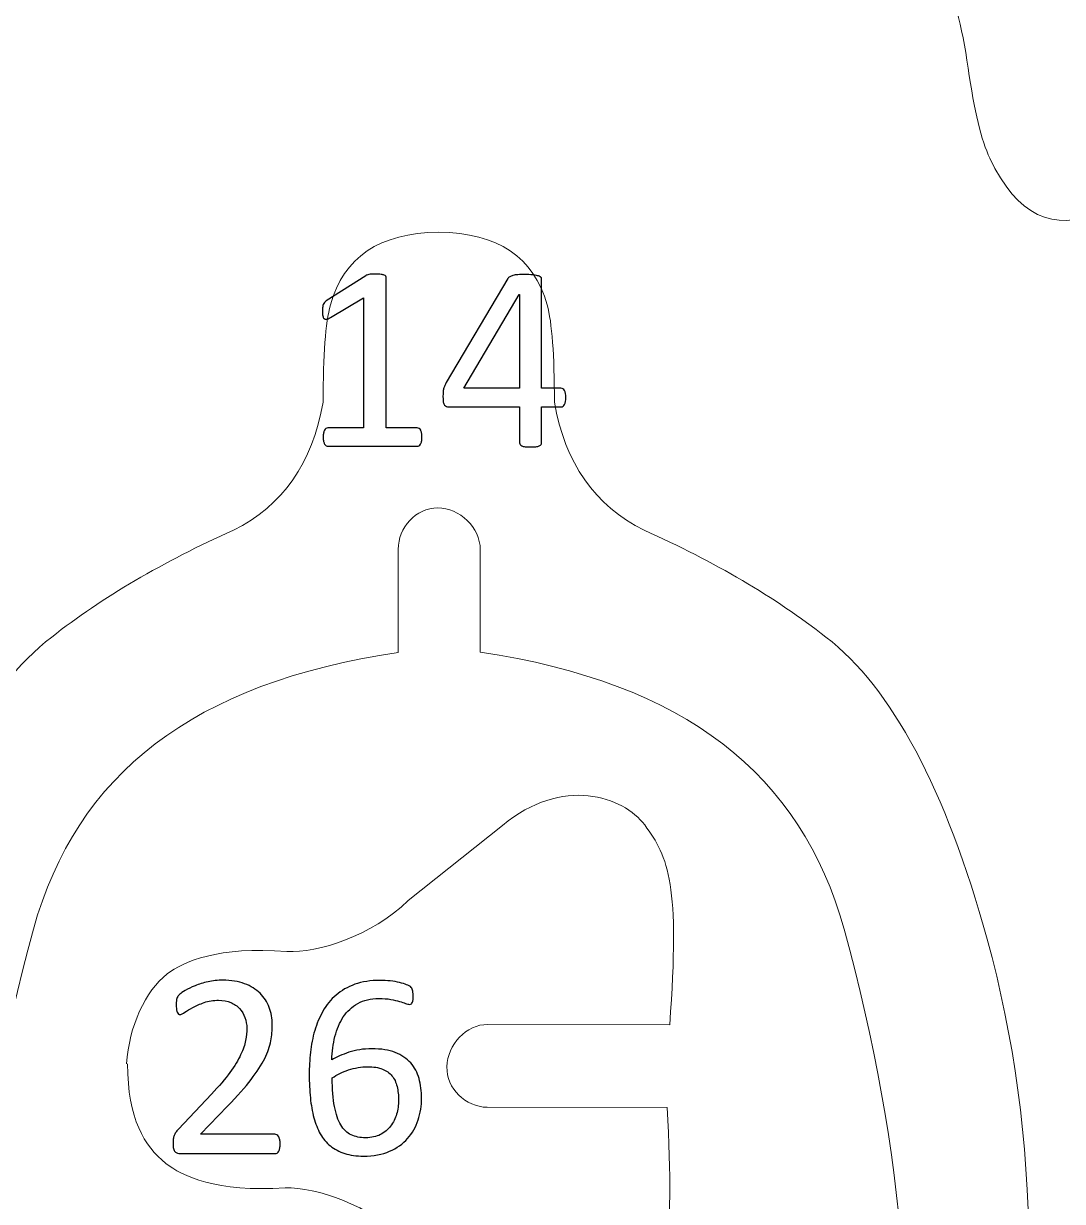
# Model space of a CAD drawing. Header units: inches. Extents: x -2.74 to 3.04, y -4.95 to 0.91.
# Drawn here: x 1.78 to 2.42, y -2.967 to -2.242 of the extents above; entities that cross this region are included whole.
import ezdxf

# ---------------------------------------------------------------- set-up
doc = ezdxf.new("R2010")
doc.units = ezdxf.units.IN
doc.header["$MEASUREMENT"] = 0
doc.layers.add('Layer 1', color=7, linetype='Continuous')

msp = doc.modelspace()

# ---------------------------------------------------------------- linework, layer by layer
at = {"layer": 'Layer 1', "color": 1, "lineweight": 9}
for points, knots in [([(2.13382, -2.10181), (2.13382, -2.10181), (2.1927, -2.12273), (2.24257, -2.14051), (2.24257, -2.14051), (2.29994, -2.16096), (2.33451, -2.18357), (2.34625, -2.20833), (2.34625, -2.20833), (2.35297, -2.22248), (2.35824, -2.24274), (2.36207, -2.26909), (2.36207, -2.26909), (2.3659, -2.29544), (2.37033, -2.31393), (2.37537, -2.32454), (2.37537, -2.32454), (2.39215, -2.35991), (2.41469, -2.37089), (2.443, -2.35746), (2.443, -2.35746), (2.45715, -2.35074), (2.46822, -2.32383), (2.47619, -2.2767), (2.47619, -2.2767), (2.48622, -2.21561), (2.49216, -2.18246), (2.49402, -2.17724), (2.49402, -2.17724), (2.54296, -2.09769), (2.59189, -2.01814), (2.64083, -1.93858), (2.64083, -1.93858), (2.7134, -1.81748), (2.74306, -1.73841), (2.72982, -1.70135)], [0, 0, 0, 0, 0.111111, 0.111111, 0.111111, 0.111111, 0.222222, 0.222222, 0.222222, 0.222222, 0.333333, 0.333333, 0.333333, 0.333333, 0.444444, 0.444444, 0.444444, 0.444444, 0.555556, 0.555556, 0.555556, 0.555556, 0.666667, 0.666667, 0.666667, 0.666667, 0.777778, 0.777778, 0.777778, 0.777778, 0.888889, 0.888889, 0.888889, 0.888889, 1, 1, 1, 1]), ([(1.96476, -2.47491), (1.96475, -2.44591), (1.96625, -2.42596), (1.96926, -2.41505), (1.96926, -2.41505), (1.97737, -2.38563), (1.99948, -2.37067), (2.03601, -2.37014)], [0, 0, 0, 0, 0.5, 0.5, 0.5, 0.5, 1, 1, 1, 1]), ([(2.10726, -2.47491), (2.10727, -2.44591), (2.10577, -2.42596), (2.10276, -2.41505), (2.10276, -2.41505), (2.09465, -2.38563), (2.07254, -2.37067), (2.03601, -2.37014)], [0, 0, 0, 0, 0.5, 0.5, 0.5, 0.5, 1, 1, 1, 1]), ([(1.79757, -2.61972), (1.82884, -2.59521), (1.86617, -2.57325), (1.90957, -2.55383), (1.90957, -2.55383), (1.93991, -2.53878), (1.95831, -2.51246), (1.96476, -2.47491)], [0, 0, 0, 0, 0.5, 0.5, 0.5, 0.5, 1, 1, 1, 1]), ([(2.27445, -2.61972), (2.24319, -2.59521), (2.20585, -2.57325), (2.16245, -2.55383), (2.16245, -2.55383), (2.13211, -2.53878), (2.11371, -2.51246), (2.10726, -2.47491)], [0, 0, 0, 0, 0.5, 0.5, 0.5, 0.5, 1, 1, 1, 1]), ([(2.01106, -2.62928), (2.01106, -2.62928), (2.01106, -2.56569), (2.01106, -2.56569), (2.01106, -2.56569), (2.01099, -2.5522), (2.02189, -2.54019), (2.03537, -2.54012), (2.03537, -2.54012), (2.04885, -2.54005), (2.06152, -2.55223), (2.06159, -2.56572), (2.06159, -2.56572), (2.06159, -2.56572), (2.06159, -2.62905), (2.06159, -2.62905)], [0, 0, 0, 0, 0.25, 0.25, 0.25, 0.25, 0.5, 0.5, 0.5, 0.5, 0.75, 0.75, 0.75, 0.75, 1, 1, 1, 1]), ([(1.84765, -3.60493), (1.77529, -3.49582), (1.72401, -3.3654), (1.69382, -3.21364), (1.69382, -3.21364), (1.66363, -3.0619), (1.66509, -2.926), (1.69819, -2.80595), (1.69819, -2.80595), (1.72378, -2.71318), (1.7569, -2.6511), (1.79757, -2.61972)], [0, 0, 0, 0, 0.333333, 0.333333, 0.333333, 0.333333, 0.666667, 0.666667, 0.666667, 0.666667, 1, 1, 1, 1]), ([(2.22437, -3.60493), (2.29674, -3.49582), (2.34801, -3.3654), (2.3782, -3.21364), (2.3782, -3.21364), (2.40839, -3.0619), (2.40693, -2.926), (2.37383, -2.80595), (2.37383, -2.80595), (2.34825, -2.71318), (2.31512, -2.6511), (2.27445, -2.61972)], [0, 0, 0, 0, 0.333333, 0.333333, 0.333333, 0.333333, 0.666667, 0.666667, 0.666667, 0.666667, 1, 1, 1, 1]), ([(2.01106, -2.62927), (1.88503, -2.64774), (1.81273, -2.70404), (1.78633, -2.79978), (1.78633, -2.79978), (1.7111, -3.07263), (1.74509, -3.32669), (1.88831, -3.56195)], [0, 0, 0, 0, 0.5, 0.5, 0.5, 0.5, 1, 1, 1, 1]), ([(2.06159, -2.62905), (2.1873, -2.6476), (2.25933, -2.70418), (2.28569, -2.79978), (2.28569, -2.79978), (2.36093, -3.07263), (2.32693, -3.32669), (2.18371, -3.56195)], [0, 0, 0, 0, 0.5, 0.5, 0.5, 0.5, 1, 1, 1, 1]), ([(1.84373, -2.88275), (1.84516, -2.85946), (1.85528, -2.83778), (1.86873, -2.82733), (1.86873, -2.82733), (1.87864, -2.81963), (1.90028, -2.81014), (1.94247, -2.81346), (1.94247, -2.81346), (1.96191, -2.81441), (1.99429, -2.80406), (2.01722, -2.78213), (2.01722, -2.78213), (2.01722, -2.78213), (2.07531, -2.7358), (2.07531, -2.7358), (2.07531, -2.7358), (2.11205, -2.70513), (2.14983, -2.71783), (2.16288, -2.7355), (2.16288, -2.7355), (2.17779, -2.75569), (2.18458, -2.77199), (2.1783, -2.85856)], [0, 0, 0, 0, 0.166667, 0.166667, 0.166667, 0.166667, 0.333333, 0.333333, 0.333333, 0.333333, 0.5, 0.5, 0.5, 0.5, 0.666667, 0.666667, 0.666667, 0.666667, 0.833333, 0.833333, 0.833333, 0.833333, 1, 1, 1, 1]), ([(2.17669, -2.90956), (2.17669, -2.90956), (2.06591, -2.90948), (2.06591, -2.90948), (2.06591, -2.90948), (2.05243, -2.90918), (2.04072, -2.89795), (2.04102, -2.88447), (2.04102, -2.88447), (2.04133, -2.87099), (2.05285, -2.85817), (2.06633, -2.85848), (2.06633, -2.85848), (2.06633, -2.85848), (2.1783, -2.85857), (2.1783, -2.85857)], [0, 0, 0, 0, 0.25, 0.25, 0.25, 0.25, 0.5, 0.5, 0.5, 0.5, 0.75, 0.75, 0.75, 0.75, 1, 1, 1, 1]), ([(2.17669, -2.90956), (2.18146, -2.99623), (2.17567, -3.02104), (2.1604, -3.04096), (2.1604, -3.04096), (2.14704, -3.05841), (2.10905, -3.07044), (2.07286, -3.03913), (2.07286, -3.03913), (2.07286, -3.03913), (2.01558, -2.9918), (2.01558, -2.9918), (2.01558, -2.9918), (1.99304, -2.96948), (1.96084, -2.95856), (1.94139, -2.95918), (1.94139, -2.95918), (1.89915, -2.96176), (1.87767, -2.95189), (1.8679, -2.94402), (1.8679, -2.94402), (1.85463, -2.93333), (1.84439, -2.91676), (1.84433, -2.88276)], [0, 0, 0, 0, 0.166667, 0.166667, 0.166667, 0.166667, 0.333333, 0.333333, 0.333333, 0.333333, 0.5, 0.5, 0.5, 0.5, 0.666667, 0.666667, 0.666667, 0.666667, 0.833333, 0.833333, 0.833333, 0.833333, 1, 1, 1, 1])]:
    msp.add_open_spline(points, degree=3, knots=knots, dxfattribs=at)
at = {"layer": 'Layer 1'}
for points, knots in [([(2.02566, -2.49656), (2.02566, -2.49759), (2.02558, -2.49845), (2.02541, -2.49917), (2.02541, -2.49917), (2.02524, -2.49987), (2.02502, -2.50042), (2.02477, -2.50087), (2.02477, -2.50087), (2.02449, -2.50131), (2.02419, -2.50161), (2.02383, -2.50181), (2.02383, -2.50181), (2.02346, -2.502), (2.02311, -2.50209), (2.02272, -2.50209), (2.02272, -2.50209), (2.02272, -2.50209), (1.96772, -2.50209), (1.96772, -2.50209), (1.96772, -2.50209), (1.96733, -2.50209), (1.967, -2.502), (1.96666, -2.50181), (1.96666, -2.50181), (1.96633, -2.50161), (1.96602, -2.50131), (1.96572, -2.50087), (1.96572, -2.50087), (1.96541, -2.50042), (1.96519, -2.49987), (1.96502, -2.49917), (1.96502, -2.49917), (1.96485, -2.49845), (1.96477, -2.49759), (1.96477, -2.49656), (1.96477, -2.49656), (1.96477, -2.49559), (1.96485, -2.49472), (1.96502, -2.49403), (1.96502, -2.49403), (1.96519, -2.49334), (1.96538, -2.49275), (1.96563, -2.49228), (1.96563, -2.49228), (1.96588, -2.49181), (1.96619, -2.49148), (1.96652, -2.49122), (1.96652, -2.49122), (1.96688, -2.49098), (1.96727, -2.49087), (1.96772, -2.49087), (1.96772, -2.49087), (1.96772, -2.49087), (1.98969, -2.49087), (1.98969, -2.49087), (1.98969, -2.49087), (1.98969, -2.49087), (1.98969, -2.41078), (1.98969, -2.41078), (1.98969, -2.41078), (1.98969, -2.41078), (1.96933, -2.42289), (1.96933, -2.42289), (1.96933, -2.42289), (1.9683, -2.42345), (1.9675, -2.42378), (1.96685, -2.42389), (1.96685, -2.42389), (1.96624, -2.42398), (1.96574, -2.42387), (1.96535, -2.4235), (1.96535, -2.4235), (1.96496, -2.42317), (1.96472, -2.42259), (1.96458, -2.42175), (1.96458, -2.42175), (1.96444, -2.42095), (1.96438, -2.41992), (1.96438, -2.41867), (1.96438, -2.41867), (1.96438, -2.41776), (1.96441, -2.41698), (1.9645, -2.41631), (1.9645, -2.41631), (1.96458, -2.41567), (1.96469, -2.41511), (1.96485, -2.4147), (1.96485, -2.4147), (1.96502, -2.41426), (1.96527, -2.41387), (1.96555, -2.41353), (1.96555, -2.41353), (1.96585, -2.41322), (1.96624, -2.41289), (1.96674, -2.41256), (1.96674, -2.41256), (1.96674, -2.41256), (1.99099, -2.39703), (1.99099, -2.39703), (1.99099, -2.39703), (1.99122, -2.39687), (1.99146, -2.39672), (1.9918, -2.39661), (1.9918, -2.39661), (1.99213, -2.3965), (1.99252, -2.39639), (1.99302, -2.39628), (1.99302, -2.39628), (1.99352, -2.39617), (1.99408, -2.39611), (1.99474, -2.39609), (1.99474, -2.39609), (1.99538, -2.39606), (1.99619, -2.39606), (1.99716, -2.39606), (1.99716, -2.39606), (1.99846, -2.39606), (1.99955, -2.39611), (2.00044, -2.3962), (2.00044, -2.3962), (2.0013, -2.39631), (2.00196, -2.39648), (2.00246, -2.39667), (2.00246, -2.39667), (2.00294, -2.39684), (2.00327, -2.39709), (2.00344, -2.39739), (2.00344, -2.39739), (2.00361, -2.3977), (2.00369, -2.398), (2.00369, -2.39834), (2.00369, -2.39834), (2.00369, -2.39834), (2.00369, -2.49087), (2.00369, -2.49087), (2.00369, -2.49087), (2.00369, -2.49087), (2.02272, -2.49087), (2.02272, -2.49087), (2.02272, -2.49087), (2.02316, -2.49087), (2.02358, -2.49098), (2.02394, -2.49122), (2.02394, -2.49122), (2.02433, -2.49148), (2.02463, -2.49181), (2.02488, -2.49228), (2.02488, -2.49228), (2.02513, -2.49275), (2.02533, -2.49334), (2.02546, -2.49403), (2.02546, -2.49403), (2.02558, -2.49472), (2.02566, -2.49559), (2.02566, -2.49656)], [0, 0, 0, 0, 0.025641, 0.025641, 0.025641, 0.025641, 0.051282, 0.051282, 0.051282, 0.051282, 0.076923, 0.076923, 0.076923, 0.076923, 0.102564, 0.102564, 0.102564, 0.102564, 0.128205, 0.128205, 0.128205, 0.128205, 0.153846, 0.153846, 0.153846, 0.153846, 0.179487, 0.179487, 0.179487, 0.179487, 0.205128, 0.205128, 0.205128, 0.205128, 0.230769, 0.230769, 0.230769, 0.230769, 0.25641, 0.25641, 0.25641, 0.25641, 0.282051, 0.282051, 0.282051, 0.282051, 0.307692, 0.307692, 0.307692, 0.307692, 0.333333, 0.333333, 0.333333, 0.333333, 0.358974, 0.358974, 0.358974, 0.358974, 0.384615, 0.384615, 0.384615, 0.384615, 0.410256, 0.410256, 0.410256, 0.410256, 0.435897, 0.435897, 0.435897, 0.435897, 0.461538, 0.461538, 0.461538, 0.461538, 0.487179, 0.487179, 0.487179, 0.487179, 0.512821, 0.512821, 0.512821, 0.512821, 0.538462, 0.538462, 0.538462, 0.538462, 0.564103, 0.564103, 0.564103, 0.564103, 0.589744, 0.589744, 0.589744, 0.589744, 0.615385, 0.615385, 0.615385, 0.615385, 0.641026, 0.641026, 0.641026, 0.641026, 0.666667, 0.666667, 0.666667, 0.666667, 0.692308, 0.692308, 0.692308, 0.692308, 0.717949, 0.717949, 0.717949, 0.717949, 0.74359, 0.74359, 0.74359, 0.74359, 0.769231, 0.769231, 0.769231, 0.769231, 0.794872, 0.794872, 0.794872, 0.794872, 0.820513, 0.820513, 0.820513, 0.820513, 0.846154, 0.846154, 0.846154, 0.846154, 0.871795, 0.871795, 0.871795, 0.871795, 0.897436, 0.897436, 0.897436, 0.897436, 0.923077, 0.923077, 0.923077, 0.923077, 0.948718, 0.948718, 0.948718, 0.948718, 0.974359, 0.974359, 0.974359, 0.974359, 1, 1, 1, 1]), ([(2.11435, -2.47214), (2.11435, -2.47392), (2.11408, -2.47534), (2.11355, -2.47637), (2.11355, -2.47637), (2.11299, -2.47739), (2.11224, -2.47792), (2.11127, -2.47792), (2.11127, -2.47792), (2.11127, -2.47792), (2.09938, -2.47792), (2.09938, -2.47792), (2.09938, -2.47792), (2.09938, -2.47792), (2.09938, -2.50006), (2.09938, -2.50006), (2.09938, -2.50006), (2.09938, -2.50048), (2.09927, -2.50087), (2.09905, -2.50114), (2.09905, -2.50114), (2.09885, -2.50145), (2.09846, -2.5017), (2.09791, -2.50192), (2.09791, -2.50192), (2.09738, -2.50214), (2.09666, -2.50231), (2.0958, -2.50242), (2.0958, -2.50242), (2.09494, -2.50253), (2.09383, -2.50259), (2.09246, -2.50259), (2.09246, -2.50259), (2.09116, -2.50259), (2.09008, -2.50253), (2.08922, -2.50242), (2.08922, -2.50242), (2.08835, -2.50231), (2.08766, -2.50214), (2.08713, -2.50192), (2.08713, -2.50192), (2.08663, -2.5017), (2.08627, -2.50145), (2.08608, -2.50114), (2.08608, -2.50114), (2.08588, -2.50087), (2.0858, -2.50048), (2.0858, -2.50006), (2.0858, -2.50006), (2.0858, -2.50006), (2.0858, -2.47792), (2.0858, -2.47792), (2.0858, -2.47792), (2.0858, -2.47792), (2.04233, -2.47792), (2.04233, -2.47792), (2.04233, -2.47792), (2.04169, -2.47792), (2.04113, -2.47784), (2.04072, -2.47767), (2.04072, -2.47767), (2.04027, -2.4775), (2.03988, -2.4772), (2.03952, -2.47678), (2.03952, -2.47678), (2.03919, -2.47634), (2.03894, -2.47572), (2.0388, -2.47489), (2.0388, -2.47489), (2.03866, -2.47409), (2.03861, -2.47303), (2.03861, -2.47172), (2.03861, -2.47172), (2.03861, -2.4707), (2.03863, -2.46978), (2.03869, -2.46898), (2.03869, -2.46898), (2.03874, -2.46814), (2.03883, -2.46739), (2.039, -2.46672), (2.039, -2.46672), (2.03916, -2.46606), (2.03938, -2.46539), (2.03966, -2.46478), (2.03966, -2.46478), (2.03991, -2.46414), (2.04024, -2.46348), (2.04063, -2.46278), (2.04063, -2.46278), (2.04063, -2.46278), (2.07855, -2.39881), (2.07855, -2.39881), (2.07855, -2.39881), (2.07883, -2.39839), (2.07922, -2.398), (2.07974, -2.39767), (2.07974, -2.39767), (2.08024, -2.39734), (2.08091, -2.39709), (2.08172, -2.39687), (2.08172, -2.39687), (2.08255, -2.39664), (2.08355, -2.3965), (2.08474, -2.39642), (2.08474, -2.39642), (2.08594, -2.39634), (2.08735, -2.39628), (2.08896, -2.39628), (2.08896, -2.39628), (2.09077, -2.39628), (2.09233, -2.39637), (2.09366, -2.3965), (2.09366, -2.3965), (2.09496, -2.39664), (2.09605, -2.39681), (2.09685, -2.39703), (2.09685, -2.39703), (2.09769, -2.39726), (2.0983, -2.39753), (2.09874, -2.39789), (2.09874, -2.39789), (2.09916, -2.39822), (2.09938, -2.39864), (2.09938, -2.39914), (2.09938, -2.39914), (2.09938, -2.39914), (2.09938, -2.46637), (2.09938, -2.46637), (2.09938, -2.46637), (2.09938, -2.46637), (2.11127, -2.46637), (2.11127, -2.46637), (2.11127, -2.46637), (2.11219, -2.46637), (2.11294, -2.46684), (2.11349, -2.46778), (2.11349, -2.46778), (2.11408, -2.46872), (2.11435, -2.4702), (2.11435, -2.47214)], [0, 0, 0, 0, 0.028571, 0.028571, 0.028571, 0.028571, 0.057143, 0.057143, 0.057143, 0.057143, 0.085714, 0.085714, 0.085714, 0.085714, 0.114286, 0.114286, 0.114286, 0.114286, 0.142857, 0.142857, 0.142857, 0.142857, 0.171429, 0.171429, 0.171429, 0.171429, 0.2, 0.2, 0.2, 0.2, 0.228571, 0.228571, 0.228571, 0.228571, 0.257143, 0.257143, 0.257143, 0.257143, 0.285714, 0.285714, 0.285714, 0.285714, 0.314286, 0.314286, 0.314286, 0.314286, 0.342857, 0.342857, 0.342857, 0.342857, 0.371429, 0.371429, 0.371429, 0.371429, 0.4, 0.4, 0.4, 0.4, 0.428571, 0.428571, 0.428571, 0.428571, 0.457143, 0.457143, 0.457143, 0.457143, 0.485714, 0.485714, 0.485714, 0.485714, 0.514286, 0.514286, 0.514286, 0.514286, 0.542857, 0.542857, 0.542857, 0.542857, 0.571429, 0.571429, 0.571429, 0.571429, 0.6, 0.6, 0.6, 0.6, 0.628571, 0.628571, 0.628571, 0.628571, 0.657143, 0.657143, 0.657143, 0.657143, 0.685714, 0.685714, 0.685714, 0.685714, 0.714286, 0.714286, 0.714286, 0.714286, 0.742857, 0.742857, 0.742857, 0.742857, 0.771429, 0.771429, 0.771429, 0.771429, 0.8, 0.8, 0.8, 0.8, 0.828571, 0.828571, 0.828571, 0.828571, 0.857143, 0.857143, 0.857143, 0.857143, 0.885714, 0.885714, 0.885714, 0.885714, 0.914286, 0.914286, 0.914286, 0.914286, 0.942857, 0.942857, 0.942857, 0.942857, 0.971429, 0.971429, 0.971429, 0.971429, 1, 1, 1, 1]), ([(2.0858, -2.40859), (2.0858, -2.40859), (2.08563, -2.40859), (2.08563, -2.40859), (2.08563, -2.40859), (2.08563, -2.40859), (2.05138, -2.46637), (2.05138, -2.46637), (2.05138, -2.46637), (2.05138, -2.46637), (2.0858, -2.46637), (2.0858, -2.46637), (2.0858, -2.46637), (2.0858, -2.46637), (2.0858, -2.40859), (2.0858, -2.40859)], [0, 0, 0, 0, 0.25, 0.25, 0.25, 0.25, 0.5, 0.5, 0.5, 0.5, 0.75, 0.75, 0.75, 0.75, 1, 1, 1, 1]), ([(1.93826, -2.93199), (1.93826, -2.93296), (1.9382, -2.93385), (1.93807, -2.9346), (1.93807, -2.9346), (1.93793, -2.93535), (1.93773, -2.93599), (1.93748, -2.93652), (1.93748, -2.93652), (1.93723, -2.93702), (1.93693, -2.93741), (1.93651, -2.93765), (1.93651, -2.93765), (1.93609, -2.93791), (1.93565, -2.93802), (1.93518, -2.93802), (1.93518, -2.93802), (1.93518, -2.93802), (1.87698, -2.93802), (1.87698, -2.93802), (1.87698, -2.93802), (1.87623, -2.93802), (1.87557, -2.93793), (1.87498, -2.93774), (1.87498, -2.93774), (1.87443, -2.93754), (1.87393, -2.93724), (1.87351, -2.9368), (1.87351, -2.9368), (1.87312, -2.93635), (1.87281, -2.93574), (1.87262, -2.93493), (1.87262, -2.93493), (1.87243, -2.9341), (1.87235, -2.9331), (1.87235, -2.93191), (1.87235, -2.93191), (1.87235, -2.93082), (1.87237, -2.92988), (1.87246, -2.92907), (1.87246, -2.92907), (1.87254, -2.92824), (1.87273, -2.92754), (1.87298, -2.92691), (1.87298, -2.92691), (1.87326, -2.9263), (1.87359, -2.92565), (1.87401, -2.92504), (1.87401, -2.92504), (1.87443, -2.92441), (1.87496, -2.92374), (1.87559, -2.92304), (1.87559, -2.92304), (1.87559, -2.92304), (1.89604, -2.90141), (1.89604, -2.90141), (1.89604, -2.90141), (1.90073, -2.89641), (1.90454, -2.89193), (1.90737, -2.88796), (1.90737, -2.88796), (1.91023, -2.88402), (1.91243, -2.88041), (1.91398, -2.87715), (1.91398, -2.87715), (1.91551, -2.87388), (1.91654, -2.87093), (1.91701, -2.86827), (1.91701, -2.86827), (1.91751, -2.86563), (1.91776, -2.86313), (1.91776, -2.8608), (1.91776, -2.8608), (1.91776, -2.85846), (1.91737, -2.85624), (1.91662, -2.85415), (1.91662, -2.85415), (1.91584, -2.85207), (1.91476, -2.85024), (1.91331, -2.84865), (1.91331, -2.84865), (1.91187, -2.8471), (1.91007, -2.84585), (1.9079, -2.84491), (1.9079, -2.84491), (1.90573, -2.84399), (1.90323, -2.84354), (1.90043, -2.84354), (1.90043, -2.84354), (1.89712, -2.84354), (1.89415, -2.84399), (1.89151, -2.84491), (1.89151, -2.84491), (1.88887, -2.84585), (1.88657, -2.84685), (1.88459, -2.84793), (1.88459, -2.84793), (1.88262, -2.84902), (1.88096, -2.85002), (1.87962, -2.85093), (1.87962, -2.85093), (1.87829, -2.85185), (1.87731, -2.85232), (1.87665, -2.85232), (1.87665, -2.85232), (1.87629, -2.85232), (1.87593, -2.85221), (1.87565, -2.85199), (1.87565, -2.85199), (1.87535, -2.85177), (1.87509, -2.85143), (1.8749, -2.85093), (1.8749, -2.85093), (1.8747, -2.85046), (1.87457, -2.8498), (1.87446, -2.84899), (1.87446, -2.84899), (1.87435, -2.84819), (1.87429, -2.84719), (1.87429, -2.84604), (1.87429, -2.84604), (1.87429, -2.84524), (1.87431, -2.84454), (1.87437, -2.84393), (1.87437, -2.84393), (1.87443, -2.84335), (1.87454, -2.84282), (1.87465, -2.84241), (1.87465, -2.84241), (1.87479, -2.84196), (1.87498, -2.84154), (1.8752, -2.84119), (1.8752, -2.84119), (1.8754, -2.8408), (1.87585, -2.84032), (1.87648, -2.83974), (1.87648, -2.83974), (1.87715, -2.83919), (1.87826, -2.83841), (1.87987, -2.83743), (1.87987, -2.83743), (1.88148, -2.83646), (1.88348, -2.83549), (1.8859, -2.83454), (1.8859, -2.83454), (1.88831, -2.8336), (1.89096, -2.8328), (1.89387, -2.83213), (1.89387, -2.83213), (1.89676, -2.83149), (1.89981, -2.83115), (1.90301, -2.83115), (1.90301, -2.83115), (1.90812, -2.83115), (1.91259, -2.83188), (1.9164, -2.83332), (1.9164, -2.83332), (1.92023, -2.83477), (1.9234, -2.83674), (1.92593, -2.83921), (1.92593, -2.83921), (1.92846, -2.84171), (1.93034, -2.84463), (1.93159, -2.84793), (1.93159, -2.84793), (1.93284, -2.85124), (1.93346, -2.85477), (1.93346, -2.85852), (1.93346, -2.85852), (1.93346, -2.86188), (1.93315, -2.86521), (1.93257, -2.86857), (1.93257, -2.86857), (1.93196, -2.87191), (1.9307, -2.87552), (1.92879, -2.87938), (1.92879, -2.87938), (1.92684, -2.88327), (1.92407, -2.88757), (1.92043, -2.89232), (1.92043, -2.89232), (1.91681, -2.89707), (1.91198, -2.90254), (1.90596, -2.90871), (1.90596, -2.90871), (1.90596, -2.90871), (1.88926, -2.92613), (1.88926, -2.92613), (1.88926, -2.92613), (1.88926, -2.92613), (1.93509, -2.92613), (1.93509, -2.92613), (1.93509, -2.92613), (1.93551, -2.92613), (1.93596, -2.92627), (1.93634, -2.92649), (1.93634, -2.92649), (1.93676, -2.92674), (1.93712, -2.9271), (1.9374, -2.9276), (1.9374, -2.9276), (1.9377, -2.9281), (1.93793, -2.92871), (1.93807, -2.92943), (1.93807, -2.92943), (1.9382, -2.93015), (1.93826, -2.93102), (1.93826, -2.93199)], [0, 0, 0, 0, 0.019231, 0.019231, 0.019231, 0.019231, 0.038462, 0.038462, 0.038462, 0.038462, 0.057692, 0.057692, 0.057692, 0.057692, 0.076923, 0.076923, 0.076923, 0.076923, 0.096154, 0.096154, 0.096154, 0.096154, 0.115385, 0.115385, 0.115385, 0.115385, 0.134615, 0.134615, 0.134615, 0.134615, 0.153846, 0.153846, 0.153846, 0.153846, 0.173077, 0.173077, 0.173077, 0.173077, 0.192308, 0.192308, 0.192308, 0.192308, 0.211538, 0.211538, 0.211538, 0.211538, 0.230769, 0.230769, 0.230769, 0.230769, 0.25, 0.25, 0.25, 0.25, 0.269231, 0.269231, 0.269231, 0.269231, 0.288462, 0.288462, 0.288462, 0.288462, 0.307692, 0.307692, 0.307692, 0.307692, 0.326923, 0.326923, 0.326923, 0.326923, 0.346154, 0.346154, 0.346154, 0.346154, 0.365385, 0.365385, 0.365385, 0.365385, 0.384615, 0.384615, 0.384615, 0.384615, 0.403846, 0.403846, 0.403846, 0.403846, 0.423077, 0.423077, 0.423077, 0.423077, 0.442308, 0.442308, 0.442308, 0.442308, 0.461538, 0.461538, 0.461538, 0.461538, 0.480769, 0.480769, 0.480769, 0.480769, 0.5, 0.5, 0.5, 0.5, 0.519231, 0.519231, 0.519231, 0.519231, 0.538462, 0.538462, 0.538462, 0.538462, 0.557692, 0.557692, 0.557692, 0.557692, 0.576923, 0.576923, 0.576923, 0.576923, 0.596154, 0.596154, 0.596154, 0.596154, 0.615385, 0.615385, 0.615385, 0.615385, 0.634615, 0.634615, 0.634615, 0.634615, 0.653846, 0.653846, 0.653846, 0.653846, 0.673077, 0.673077, 0.673077, 0.673077, 0.692308, 0.692308, 0.692308, 0.692308, 0.711538, 0.711538, 0.711538, 0.711538, 0.730769, 0.730769, 0.730769, 0.730769, 0.75, 0.75, 0.75, 0.75, 0.769231, 0.769231, 0.769231, 0.769231, 0.788462, 0.788462, 0.788462, 0.788462, 0.807692, 0.807692, 0.807692, 0.807692, 0.826923, 0.826923, 0.826923, 0.826923, 0.846154, 0.846154, 0.846154, 0.846154, 0.865385, 0.865385, 0.865385, 0.865385, 0.884615, 0.884615, 0.884615, 0.884615, 0.903846, 0.903846, 0.903846, 0.903846, 0.923077, 0.923077, 0.923077, 0.923077, 0.942308, 0.942308, 0.942308, 0.942308, 0.961538, 0.961538, 0.961538, 0.961538, 0.980769, 0.980769, 0.980769, 0.980769, 1, 1, 1, 1]), ([(2.02543, -2.90391), (2.02543, -2.90852), (2.0247, -2.91299), (2.02331, -2.9173), (2.02331, -2.9173), (2.0219, -2.92163), (2.01973, -2.92541), (2.01679, -2.92871), (2.01679, -2.92871), (2.01387, -2.93199), (2.01015, -2.9346), (2.00565, -2.9366), (2.00565, -2.9366), (2.00115, -2.93857), (1.99581, -2.93957), (1.9897, -2.93957), (1.9897, -2.93957), (1.98529, -2.93957), (1.98143, -2.93902), (1.97807, -2.93793), (1.97807, -2.93793), (1.9747, -2.93685), (1.97176, -2.9353), (1.96926, -2.9333), (1.96926, -2.9333), (1.96676, -2.9313), (1.9647, -2.92882), (1.96304, -2.92588), (1.96304, -2.92588), (1.9614, -2.92296), (1.96007, -2.91963), (1.95907, -2.91588), (1.95907, -2.91588), (1.95804, -2.91213), (1.95735, -2.90804), (1.9569, -2.9036), (1.9569, -2.9036), (1.95646, -2.89915), (1.95623, -2.89438), (1.95623, -2.88927), (1.95623, -2.88927), (1.95623, -2.88477), (1.95648, -2.88021), (1.95698, -2.8756), (1.95698, -2.8756), (1.95746, -2.87099), (1.95835, -2.86654), (1.95959, -2.86224), (1.95959, -2.86224), (1.96085, -2.85796), (1.96254, -2.85393), (1.96468, -2.85015), (1.96468, -2.85015), (1.96682, -2.84641), (1.96951, -2.8431), (1.97273, -2.84032), (1.97273, -2.84032), (1.97596, -2.83752), (1.97981, -2.83532), (1.98431, -2.83369), (1.98431, -2.83369), (1.98881, -2.83207), (1.99407, -2.83124), (2.00004, -2.83124), (2.00004, -2.83124), (2.00204, -2.83124), (2.00407, -2.83138), (2.00612, -2.8316), (2.00612, -2.8316), (2.0082, -2.83185), (2.01009, -2.83219), (2.01181, -2.8326), (2.01181, -2.8326), (2.01357, -2.83299), (2.01504, -2.83343), (2.01623, -2.83393), (2.01623, -2.83393), (2.01743, -2.83443), (2.0182, -2.83482), (2.01859, -2.8351), (2.01859, -2.8351), (2.01896, -2.83541), (2.01926, -2.83574), (2.01943, -2.8361), (2.01943, -2.8361), (2.01962, -2.83643), (2.01979, -2.83682), (2.0199, -2.83724), (2.0199, -2.83724), (2.01998, -2.83763), (2.02007, -2.8381), (2.02012, -2.8386), (2.02012, -2.8386), (2.02018, -2.83913), (2.0202, -2.83977), (2.0202, -2.84052), (2.0202, -2.84052), (2.0202, -2.84149), (2.0202, -2.84235), (2.02018, -2.84304), (2.02018, -2.84304), (2.02015, -2.84374), (2.02004, -2.84432), (2.01984, -2.84477), (2.01984, -2.84477), (2.01965, -2.84519), (2.0194, -2.84552), (2.01912, -2.84574), (2.01912, -2.84574), (2.01881, -2.84596), (2.01843, -2.84604), (2.01793, -2.84604), (2.01793, -2.84604), (2.01734, -2.84604), (2.01651, -2.84588), (2.01548, -2.84549), (2.01548, -2.84549), (2.01446, -2.8451), (2.0132, -2.84469), (2.01176, -2.84424), (2.01176, -2.84424), (2.01029, -2.84377), (2.00851, -2.84335), (2.00643, -2.84296), (2.00643, -2.84296), (2.00431, -2.84257), (2.0019, -2.84241), (1.99912, -2.84241), (1.99912, -2.84241), (1.99409, -2.84241), (1.98976, -2.84343), (1.98612, -2.84549), (1.98612, -2.84549), (1.98248, -2.84754), (1.97951, -2.85032), (1.9772, -2.8538), (1.9772, -2.8538), (1.9749, -2.85727), (1.97318, -2.8613), (1.97207, -2.86588), (1.97207, -2.86588), (1.97096, -2.87046), (1.97032, -2.87524), (1.97015, -2.88024), (1.97015, -2.88024), (1.97157, -2.87943), (1.97315, -2.8786), (1.97493, -2.8778), (1.97493, -2.8778), (1.97668, -2.87699), (1.97862, -2.87624), (1.9807, -2.8756), (1.9807, -2.8756), (1.98279, -2.87493), (1.98501, -2.87441), (1.98735, -2.87402), (1.98735, -2.87402), (1.98968, -2.8736), (1.99215, -2.87341), (1.99481, -2.87341), (1.99481, -2.87341), (2.00051, -2.87341), (2.00531, -2.87418), (2.00923, -2.87571), (2.00923, -2.87571), (2.01312, -2.87727), (2.01629, -2.87941), (2.0187, -2.88215), (2.0187, -2.88215), (2.02112, -2.88488), (2.02284, -2.88813), (2.02387, -2.89182), (2.02387, -2.89182), (2.0249, -2.89554), (2.02543, -2.89957), (2.02543, -2.90391)], [0, 0, 0, 0, 0.022727, 0.022727, 0.022727, 0.022727, 0.045455, 0.045455, 0.045455, 0.045455, 0.068182, 0.068182, 0.068182, 0.068182, 0.090909, 0.090909, 0.090909, 0.090909, 0.113636, 0.113636, 0.113636, 0.113636, 0.136364, 0.136364, 0.136364, 0.136364, 0.159091, 0.159091, 0.159091, 0.159091, 0.181818, 0.181818, 0.181818, 0.181818, 0.204545, 0.204545, 0.204545, 0.204545, 0.227273, 0.227273, 0.227273, 0.227273, 0.25, 0.25, 0.25, 0.25, 0.272727, 0.272727, 0.272727, 0.272727, 0.295455, 0.295455, 0.295455, 0.295455, 0.318182, 0.318182, 0.318182, 0.318182, 0.340909, 0.340909, 0.340909, 0.340909, 0.363636, 0.363636, 0.363636, 0.363636, 0.386364, 0.386364, 0.386364, 0.386364, 0.409091, 0.409091, 0.409091, 0.409091, 0.431818, 0.431818, 0.431818, 0.431818, 0.454545, 0.454545, 0.454545, 0.454545, 0.477273, 0.477273, 0.477273, 0.477273, 0.5, 0.5, 0.5, 0.5, 0.522727, 0.522727, 0.522727, 0.522727, 0.545455, 0.545455, 0.545455, 0.545455, 0.568182, 0.568182, 0.568182, 0.568182, 0.590909, 0.590909, 0.590909, 0.590909, 0.613636, 0.613636, 0.613636, 0.613636, 0.636364, 0.636364, 0.636364, 0.636364, 0.659091, 0.659091, 0.659091, 0.659091, 0.681818, 0.681818, 0.681818, 0.681818, 0.704545, 0.704545, 0.704545, 0.704545, 0.727273, 0.727273, 0.727273, 0.727273, 0.75, 0.75, 0.75, 0.75, 0.772727, 0.772727, 0.772727, 0.772727, 0.795455, 0.795455, 0.795455, 0.795455, 0.818182, 0.818182, 0.818182, 0.818182, 0.840909, 0.840909, 0.840909, 0.840909, 0.863636, 0.863636, 0.863636, 0.863636, 0.886364, 0.886364, 0.886364, 0.886364, 0.909091, 0.909091, 0.909091, 0.909091, 0.931818, 0.931818, 0.931818, 0.931818, 0.954545, 0.954545, 0.954545, 0.954545, 0.977273, 0.977273, 0.977273, 0.977273, 1, 1, 1, 1]), ([(2.01126, -2.90521), (2.01126, -2.90207), (2.01096, -2.89921), (2.01031, -2.89663), (2.01031, -2.89663), (2.0097, -2.89404), (2.00865, -2.89188), (2.00718, -2.89007), (2.00718, -2.89007), (2.00573, -2.8883), (2.00376, -2.88691), (2.00135, -2.88593), (2.00135, -2.88593), (1.9989, -2.88496), (1.99587, -2.88446), (1.99229, -2.88446), (1.99229, -2.88446), (1.99029, -2.88446), (1.98829, -2.88465), (1.98629, -2.88499), (1.98629, -2.88499), (1.98426, -2.88535), (1.98231, -2.88585), (1.98046, -2.88646), (1.98046, -2.88646), (1.97859, -2.8871), (1.97679, -2.88782), (1.97509, -2.88865), (1.97509, -2.88865), (1.97337, -2.88949), (1.97182, -2.89041), (1.9704, -2.89138), (1.9704, -2.89138), (1.9704, -2.89838), (1.97085, -2.90424), (1.97176, -2.90896), (1.97176, -2.90896), (1.97265, -2.91368), (1.97396, -2.91746), (1.97565, -2.92032), (1.97565, -2.92032), (1.97737, -2.92315), (1.97948, -2.92521), (1.98204, -2.92643), (1.98204, -2.92643), (1.98459, -2.92763), (1.98757, -2.92824), (1.99098, -2.92824), (1.99098, -2.92824), (1.99446, -2.92824), (1.99748, -2.9276), (2.00004, -2.9263), (2.00004, -2.9263), (2.00257, -2.92499), (2.0047, -2.92324), (2.00637, -2.92104), (2.00637, -2.92104), (2.00807, -2.91885), (2.00929, -2.91638), (2.01007, -2.91365), (2.01007, -2.91365), (2.01087, -2.91091), (2.01126, -2.9081), (2.01126, -2.90521)], [0, 0, 0, 0, 0.0625, 0.0625, 0.0625, 0.0625, 0.125, 0.125, 0.125, 0.125, 0.1875, 0.1875, 0.1875, 0.1875, 0.25, 0.25, 0.25, 0.25, 0.3125, 0.3125, 0.3125, 0.3125, 0.375, 0.375, 0.375, 0.375, 0.4375, 0.4375, 0.4375, 0.4375, 0.5, 0.5, 0.5, 0.5, 0.5625, 0.5625, 0.5625, 0.5625, 0.625, 0.625, 0.625, 0.625, 0.6875, 0.6875, 0.6875, 0.6875, 0.75, 0.75, 0.75, 0.75, 0.8125, 0.8125, 0.8125, 0.8125, 0.875, 0.875, 0.875, 0.875, 0.9375, 0.9375, 0.9375, 0.9375, 1, 1, 1, 1])]:
    msp.add_open_spline(points, degree=3, knots=knots, dxfattribs=at)

doc.saveas('drawing.dxf')
